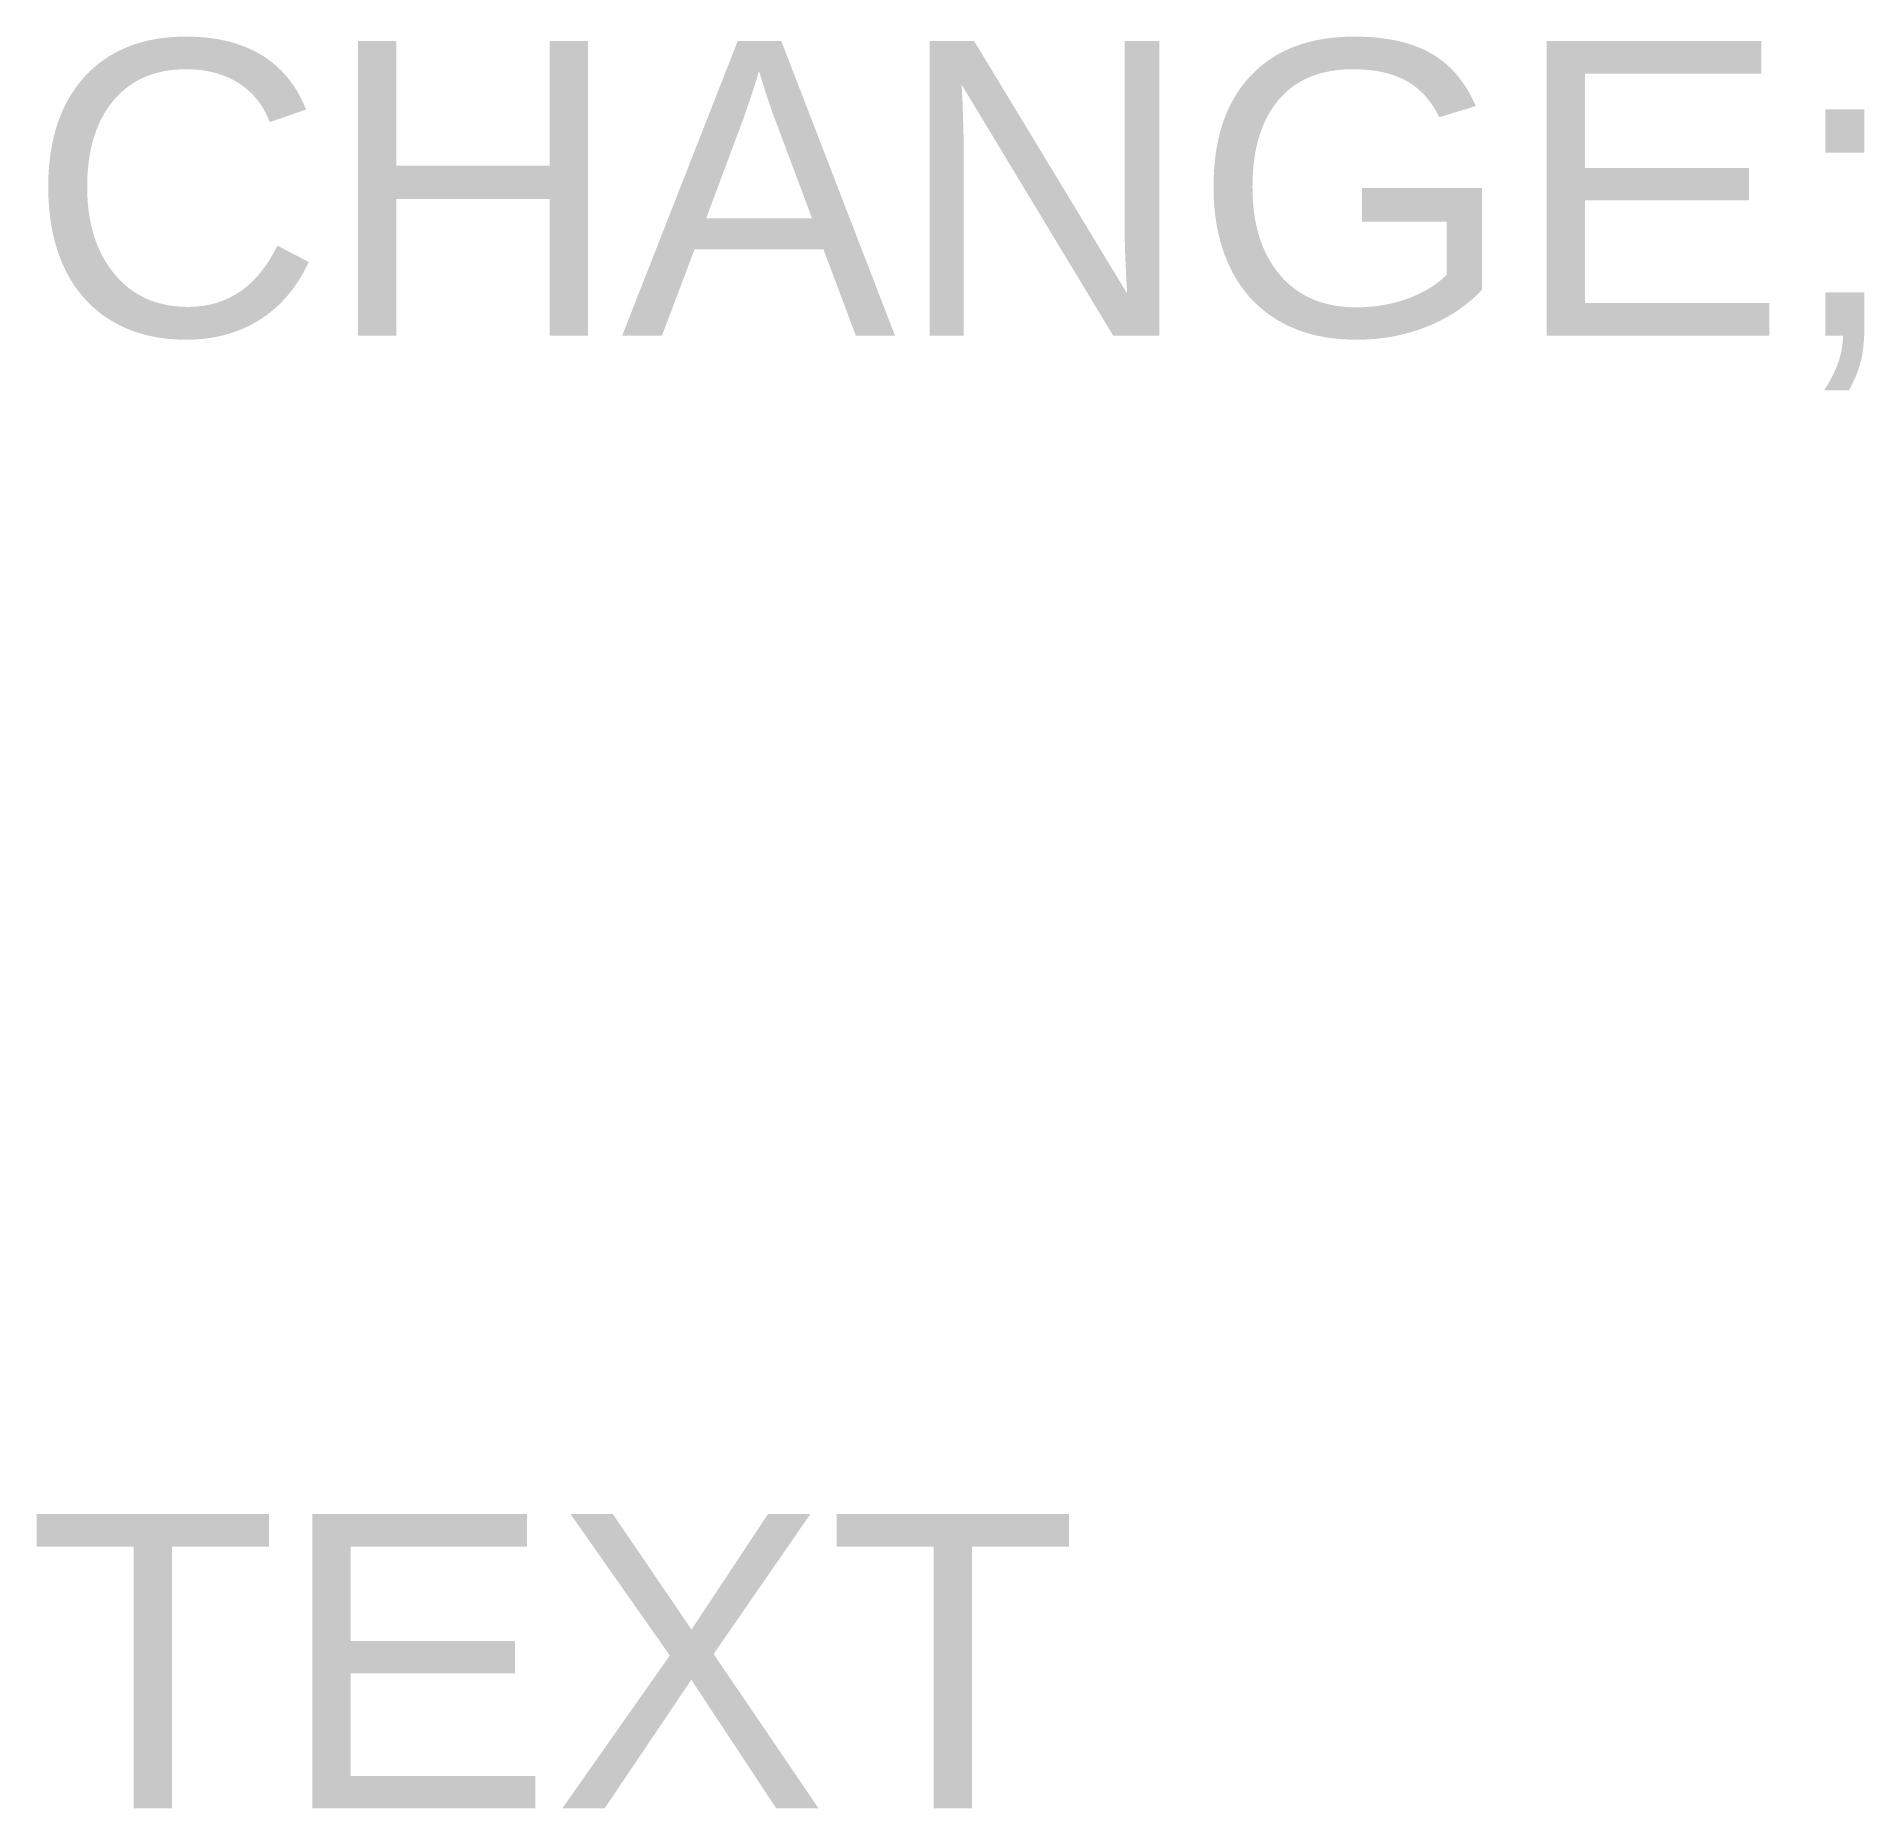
# Model space of a CAD drawing. Header units: millimetres. Extents: x 2762.2 to 2777.7, y 2312.1 to 2327.1.
import ezdxf

# ---------------------------------------------------------------- set-up
doc = ezdxf.new("R2010")
doc.units = ezdxf.units.MM
doc.styles.get("Standard").update_dxf_attribs({"font": 'arial.ttf'})

msp = doc.modelspace()

# ---------------------------------------------------------------- texts
at = {"insert": (2762.148, 2327.073), "char_height": 2.5, "attachment_point": 1}
msp.add_mtext_dynamic_manual_height_columns('{\\fArial|b0|i0|c162|p34;CHANGE;\\P\\P\\PTEXT}', width=18.85177, gutter_width=12.5, heights=[0], dxfattribs=at)

doc.saveas('drawing.dxf')
